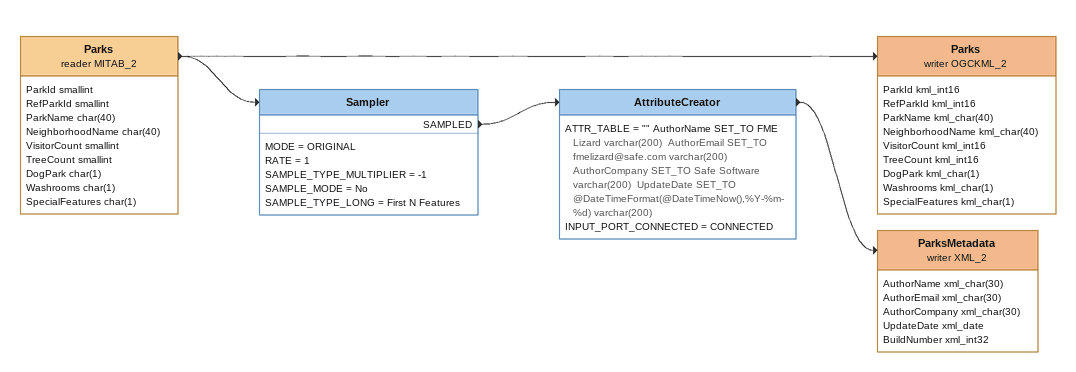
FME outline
Parks (reader MITAB_2)
    attributes: ParkId smallint, RefParkId smallint, ParkName char(40), NeighborhoodName char(40), VisitorCount smallint, TreeCount smallint, DogPark char(1), Washrooms char(1), SpecialFeatures char(1)
    -> Parks (writer OGCKML_2)
    -> Sampler
Parks (writer OGCKML_2)
    attributes: ParkId kml_int16, RefParkId kml_int16, ParkName kml_char(40), NeighborhoodName kml_char(40), VisitorCount kml_int16, TreeCount kml_int16, DogPark kml_char(1), Washrooms kml_char(1), SpecialFeatures kml_char(1)
Sampler
    MODE = ORIGINAL
    RATE = 1
    SAMPLE_TYPE_MULTIPLIER = -1
    SAMPLE_MODE = No
    SAMPLE_TYPE_LONG = First N Features
    SAMPLED -> AttributeCreator
AttributeCreator
    ATTR_TABLE = "" AuthorName SET_TO FME Lizard varchar(200)  AuthorEmail SET_TO fmelizard@safe.com varchar(200)  AuthorCompany SET_TO Safe Software varchar(200)  UpdateDate SET_TO @DateTimeFormat(@DateTimeNow(),%Y-%m-%d) varchar(200)
    INPUT_PORT_CONNECTED = CONNECTED
    -> ParksMetadata (writer XML_2)
ParksMetadata (writer XML_2)
    attributes: AuthorName xml_char(30), AuthorEmail xml_char(30), AuthorCompany xml_char(30), UpdateDate xml_date, BuildNumber xml_int32
